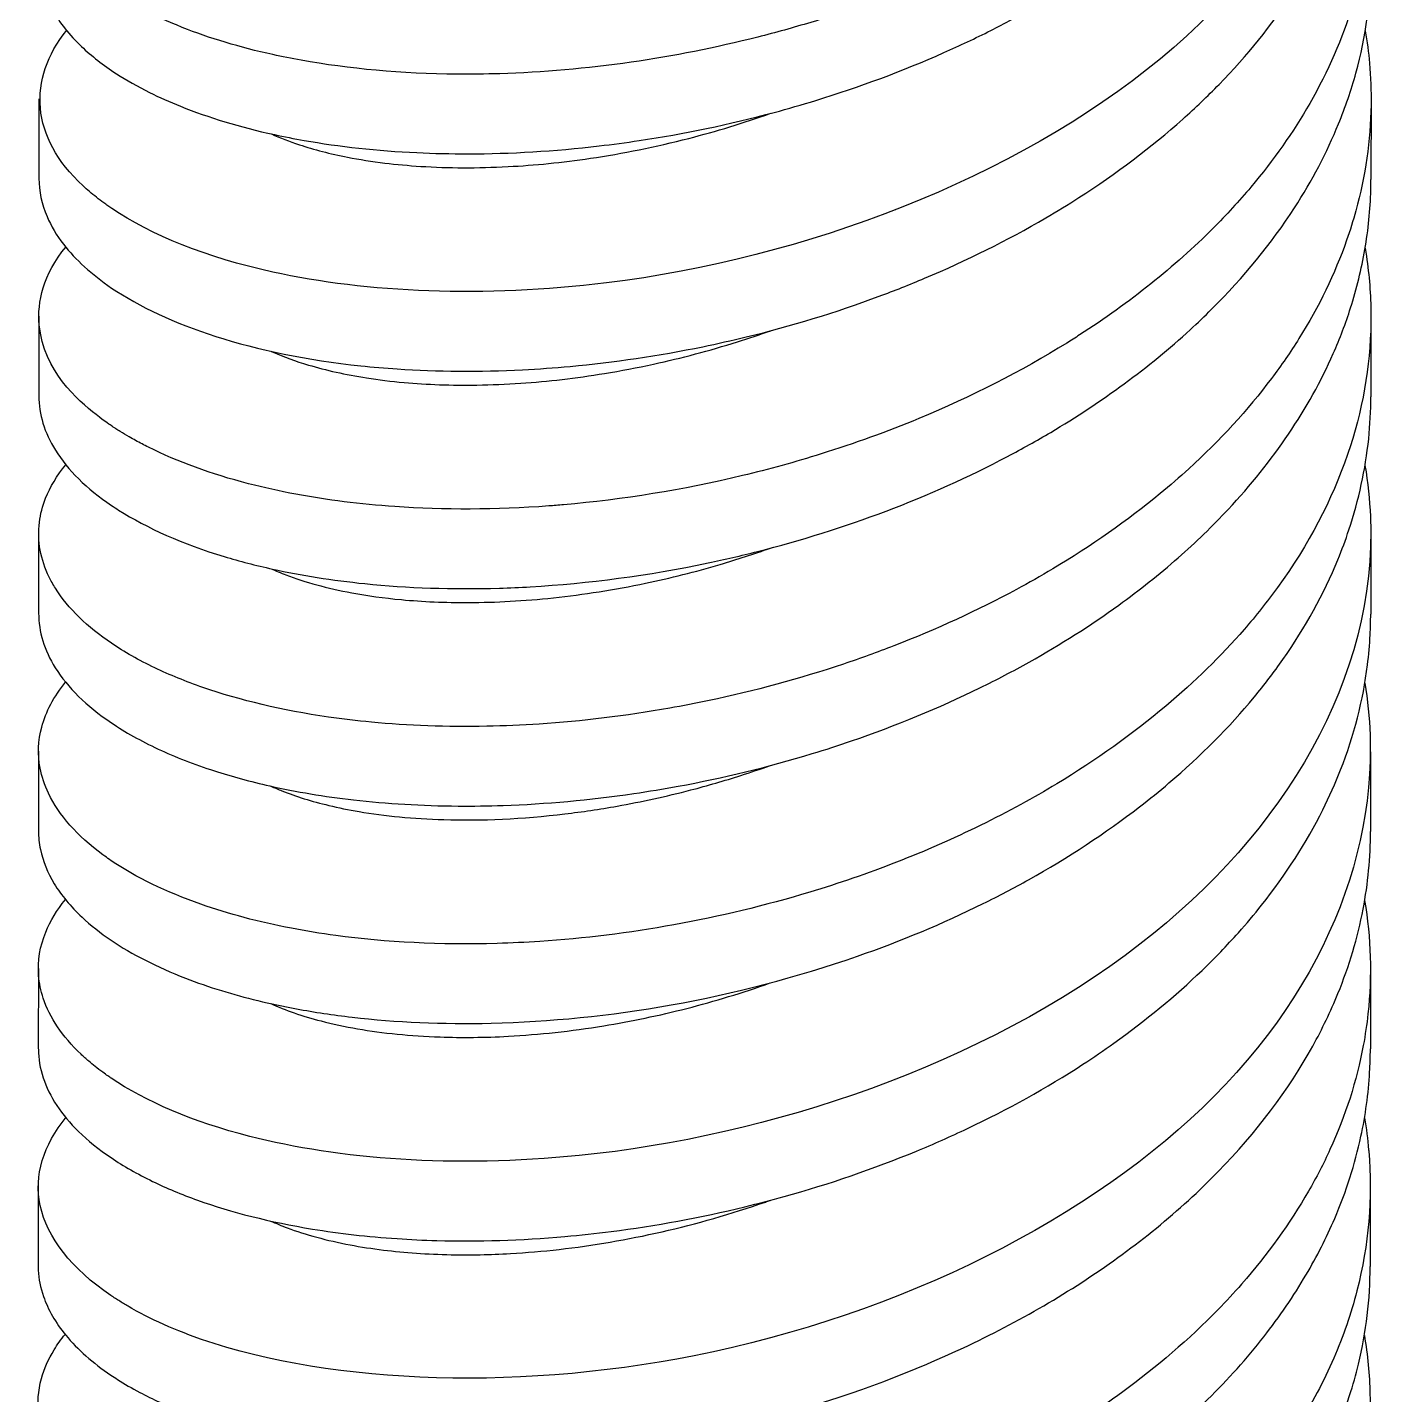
# Model space of a CAD drawing. Header units: millimetres. Extents: x 129 to 6329, y 33 to 3553.
# Drawn here: x 3519.03 to 3539.45, y 2345.05 to 2365.58 of the extents above; entities that cross this region are included whole.
import ezdxf

# ---------------------------------------------------------------- set-up
doc = ezdxf.new("R2010")
doc.units = ezdxf.units.MM
doc.layers.add('vistasIsometricas', color=255, linetype='Continuous')

msp = doc.modelspace()

# ---------------------------------------------------------------- linework, layer by layer
at = {"layer": 'vistasIsometricas', "extrusion": (1e-16, 0.816497, 0.57735)}
for p, q in [((3521.702, 2365.453), (3521.702, 2365.453)), ((3519.201, 2364.51), (3519.2, 2363.315)), ((3539.201, 2364.495), (3539.2, 2363.3)), ((3521.699, 2362.188), (3521.699, 2362.188)), ((3519.199, 2361.245), (3519.198, 2360.05)), ((3539.199, 2361.231), (3539.198, 2360.036)), ((3521.697, 2358.924), (3521.697, 2358.924)), ((3519.196, 2357.981), (3519.196, 2356.786)), ((3539.196, 2357.966), (3539.196, 2356.771)), ((3519.194, 2354.716), (3519.193, 2353.521)), ((3539.194, 2354.702), (3539.193, 2353.507)), ((3519.192, 2351.451), (3519.191, 2350.257)), ((3539.192, 2351.437), (3539.191, 2350.242)), ((3519.189, 2348.187), (3519.188, 2346.992)), ((3539.189, 2348.172), (3539.188, 2346.977))]:
    msp.add_line(p, q, dxfattribs=at)
at = {"layer": 'vistasIsometricas'}
for points, knots in [([(3539.122, 2375.324), (3539.145, 2375.187), (3539.163, 2375.049), (3539.177, 2374.912), (3539.214, 2374.549), (3539.218, 2374.184), (3539.19, 2373.821), (3539.139, 2373.157), (3538.981, 2372.497), (3538.719, 2371.857), (3538.702, 2371.815), (3538.685, 2371.773), (3538.667, 2371.732), (3538.374, 2371.052), (3537.966, 2370.395), (3537.456, 2369.779), (3537.257, 2369.537), (3537.042, 2369.302), (3536.813, 2369.074), (3536.457, 2368.719), (3536.067, 2368.381), (3535.647, 2368.063), (3535.065, 2367.622), (3534.427, 2367.22), (3533.749, 2366.863), (3533.624, 2366.797), (3533.497, 2366.732), (3533.369, 2366.669), (3532.55, 2366.266), (3531.679, 2365.926), (3530.789, 2365.657), (3530.526, 2365.577), (3530.26, 2365.504), (3529.994, 2365.436), (3529.362, 2365.276), (3528.725, 2365.15), (3528.094, 2365.059), (3527.424, 2364.963), (3526.76, 2364.906), (3526.118, 2364.886), (3525.903, 2364.879), (3525.69, 2364.877), (3525.48, 2364.879), (3524.644, 2364.886), (3523.853, 2364.959), (3523.137, 2365.088), (3522.992, 2365.114), (3522.851, 2365.142), (3522.713, 2365.172), (3522.215, 2365.282), (3521.759, 2365.42), (3521.353, 2365.581), (3521.313, 2365.597), (3521.273, 2365.614), (3521.234, 2365.63), (3521.075, 2365.696), (3520.925, 2365.766), (3520.784, 2365.839), (3520.696, 2365.885), (3520.611, 2365.932), (3520.529, 2365.98), (3520.482, 2366.008), (3520.436, 2366.036), (3520.392, 2366.065), (3520.362, 2366.083), (3520.336, 2366.101), (3520.305, 2366.122), (3520.301, 2366.124), (3520.298, 2366.126), (3520.296, 2366.128)], [0.8152223, 0.8152223, 0.8152223, 0.8152223, 0.81541609, 0.81541609, 0.81541609, 0.81592721, 0.81592721, 0.81592721, 0.81686118, 0.81686118, 0.81686118, 0.81692207, 0.81692207, 0.81692207, 0.81791695, 0.81791695, 0.81791695, 0.81830626, 0.81830626, 0.81830626, 0.81891184, 0.81891184, 0.81891184, 0.81975135, 0.81975135, 0.81975135, 0.81990671, 0.81990671, 0.81990671, 0.82090158, 0.82090158, 0.82090158, 0.82119644, 0.82119644, 0.82119644, 0.82189646, 0.82189646, 0.82189646, 0.82264153, 0.82264153, 0.82264153, 0.82289133, 0.82289133, 0.82289133, 0.8238862, 0.8238862, 0.8238862, 0.82408662, 0.82408662, 0.82408662, 0.82480916, 0.82480916, 0.82480916, 0.82488108, 0.82488108, 0.82488108, 0.82517043, 0.82517043, 0.82517043, 0.82535107, 0.82535107, 0.82535107, 0.82545558, 0.82545558, 0.82545558, 0.82552419, 0.82552419, 0.82552419, 0.82553171, 0.82553171, 0.82553171, 0.82553171]), ([(3519.203, 2366.58), (3519.203, 2366.473), (3519.215, 2366.367), (3519.273, 2366.119), (3519.328, 2365.978), (3519.511, 2365.652), (3519.656, 2365.469), (3519.989, 2365.153), (3520.164, 2365.016), (3520.516, 2364.788), (3520.682, 2364.694), (3521.007, 2364.532), (3521.162, 2364.463), (3521.745, 2364.229), (3522.217, 2364.085), (3522.882, 2363.94), (3523.031, 2363.911), (3523.712, 2363.791), (3524.278, 2363.729), (3525.126, 2363.689), (3525.383, 2363.683), (3526.28, 2363.684), (3526.939, 2363.723), (3527.811, 2363.825), (3528.011, 2363.852), (3528.886, 2363.983), (3529.565, 2364.124), (3530.448, 2364.361), (3530.656, 2364.421), (3531.521, 2364.687), (3532.166, 2364.927), (3533.026, 2365.308), (3533.261, 2365.419), (3534.105, 2365.845), (3534.687, 2366.189), (3535.389, 2366.677), (3535.545, 2366.79), (3536.201, 2367.293), (3536.661, 2367.707), (3537.238, 2368.325), (3537.396, 2368.508), (3537.921, 2369.164), (3538.238, 2369.654), (3538.564, 2370.305), (3538.631, 2370.452), (3538.898, 2371.089), (3539.042, 2371.588), (3539.163, 2372.324), (3539.188, 2372.557), (3539.205, 2372.891), (3539.207, 2372.993), (3539.207, 2373.094)], [1.378019, 1.378019, 1.378019, 1.378019, 1.4226, 1.4226, 1.482381, 1.482381, 1.563335, 1.563335, 1.629369, 1.629369, 1.679683, 1.679683, 1.72072, 1.72072, 1.825993, 1.825993, 1.855598, 1.855598, 1.957893, 1.957893, 2.001186, 2.001186, 2.106495, 2.106495, 2.137807, 2.137807, 2.242564, 2.242564, 2.275157, 2.275157, 2.378303, 2.378303, 2.417809, 2.417809, 2.522895, 2.522895, 2.553797, 2.553797, 2.656402, 2.656402, 2.698284, 2.698284, 2.803607, 2.803607, 2.833862, 2.833862, 2.933981, 2.933981, 2.97986, 2.97986, 2.999894, 2.999894, 2.999894, 2.999894]), ([(3539.12, 2372.06), (3539.143, 2371.922), (3539.161, 2371.785), (3539.175, 2371.647), (3539.41, 2369.303), (3538.223, 2366.912), (3536.04, 2365.111), (3533.846, 2363.301), (3530.692, 2362.111), (3527.721, 2361.745), (3525.882, 2361.519), (3524.125, 2361.596), (3522.71, 2361.908), (3521.715, 2362.127), (3520.888, 2362.461), (3520.293, 2362.863)], [0.82100243, 0.82100243, 0.82100243, 0.82100243, 0.82119642, 0.82119642, 0.82119642, 0.82449771, 0.82449771, 0.82449771, 0.82781452, 0.82781452, 0.82781452, 0.82986693, 0.82986693, 0.82986693, 0.83131202, 0.83131202, 0.83131202, 0.83131202]), ([(3520.292, 2361.668), (3520.708, 2361.387), (3521.234, 2361.14), (3522.494, 2360.737), (3523.227, 2360.586), (3524.212, 2360.481), (3524.395, 2360.465), (3525.181, 2360.412), (3525.812, 2360.407), (3526.699, 2360.453), (3526.937, 2360.47), (3527.833, 2360.552), (3528.499, 2360.65), (3529.386, 2360.832), (3529.603, 2360.881), (3530.495, 2361.098), (3531.163, 2361.301), (3532.045, 2361.629), (3532.273, 2361.719), (3533.131, 2362.081), (3533.74, 2362.383), (3534.486, 2362.819), (3534.652, 2362.921), (3535.378, 2363.387), (3535.901, 2363.781), (3536.565, 2364.374), (3536.746, 2364.547), (3537.341, 2365.158), (3537.711, 2365.614), (3538.117, 2366.231), (3538.205, 2366.375), (3538.572, 2367.018), (3538.793, 2367.531), (3539.004, 2368.252), (3539.053, 2368.451), (3539.167, 2369.042), (3539.205, 2369.435), (3539.205, 2369.83)], [0.000017, 0.000017, 0.000017, 0.000017, 0.141679, 0.141679, 0.287309, 0.287309, 0.319791, 0.319791, 0.424569, 0.424569, 0.462543, 0.462543, 0.566047, 0.566047, 0.599718, 0.599718, 0.704236, 0.704236, 0.741172, 0.741172, 0.844922, 0.844922, 0.875353, 0.875353, 0.980677, 0.980677, 1.022792, 1.022792, 1.125343, 1.125343, 1.156074, 1.156074, 1.261185, 1.261185, 1.300874, 1.300874, 1.378572, 1.378572, 1.378572, 1.378572]), ([(3539.117, 2368.795), (3539.121, 2368.774), (3539.124, 2368.754), (3539.127, 2368.734), (3539.134, 2368.692), (3539.14, 2368.65), (3539.146, 2368.608), (3539.241, 2367.912), (3539.219, 2367.2), (3539.071, 2366.489), (3539.031, 2366.297), (3538.982, 2366.106), (3538.924, 2365.915), (3538.772, 2365.417), (3538.557, 2364.922), (3538.28, 2364.439), (3538.034, 2364.01), (3537.738, 2363.59), (3537.397, 2363.184), (3537.22, 2362.973), (3537.03, 2362.767), (3536.829, 2362.565), (3536.252, 2361.988), (3535.578, 2361.448), (3534.824, 2360.963), (3534.761, 2360.922), (3534.697, 2360.882), (3534.633, 2360.842), (3533.947, 2360.417), (3533.2, 2360.035), (3532.41, 2359.708), (3531.935, 2359.511), (3531.444, 2359.333), (3530.943, 2359.177), (3530.555, 2359.055), (3530.161, 2358.946), (3529.764, 2358.851), (3528.873, 2358.637), (3527.966, 2358.49), (3527.077, 2358.413), (3527.002, 2358.407), (3526.928, 2358.401), (3526.854, 2358.395), (3526.059, 2358.337), (3525.28, 2358.334), (3524.544, 2358.385), (3524.024, 2358.422), (3523.525, 2358.485), (3523.056, 2358.572), (3522.812, 2358.618), (3522.576, 2358.67), (3522.349, 2358.729), (3521.785, 2358.875), (3521.279, 2359.06), (3520.847, 2359.276), (3520.78, 2359.309), (3520.715, 2359.343), (3520.652, 2359.378), (3520.619, 2359.396), (3520.588, 2359.414), (3520.556, 2359.432), (3520.51, 2359.459), (3520.464, 2359.487), (3520.42, 2359.514), (3520.398, 2359.528), (3520.376, 2359.542), (3520.355, 2359.556), (3520.342, 2359.564), (3520.329, 2359.573), (3520.317, 2359.581), (3520.308, 2359.587), (3520.3, 2359.592), (3520.292, 2359.598), (3520.291, 2359.598), (3520.291, 2359.598), (3520.291, 2359.598)], [0.828905944, 0.828905944, 0.828905944, 0.828905944, 0.828931707, 0.828931707, 0.828931707, 0.828984633, 0.828984633, 0.828984633, 0.829861065, 0.829861065, 0.829861065, 0.830097526, 0.830097526, 0.830097526, 0.830714909, 0.830714909, 0.830714909, 0.831263344, 0.831263344, 0.831263344, 0.831547811, 0.831547811, 0.831547811, 0.832361234, 0.832361234, 0.832361234, 0.832429162, 0.832429162, 0.832429162, 0.833156497, 0.833156497, 0.833156497, 0.83359498, 0.83359498, 0.83359498, 0.833934774, 0.833934774, 0.833934774, 0.83469708, 0.83469708, 0.83469708, 0.834760799, 0.834760799, 0.834760799, 0.835444381, 0.835444381, 0.835444381, 0.835926617, 0.835926617, 0.835926617, 0.836177529, 0.836177529, 0.836177529, 0.836800981, 0.836800981, 0.836800981, 0.836897289, 0.836897289, 0.836897289, 0.836946708, 0.836946708, 0.836946708, 0.837019572, 0.837019572, 0.837019572, 0.837056003, 0.837056003, 0.837056003, 0.837077693, 0.837077693, 0.837077693, 0.837091665, 0.837091665, 0.837091665, 0.837092435, 0.837092435, 0.837092435, 0.837092435]), ([(3520.29, 2358.403), (3520.325, 2358.38), (3520.36, 2358.357), (3520.396, 2358.334), (3520.824, 2358.063), (3521.359, 2357.825), (3521.983, 2357.636), (3522.213, 2357.567), (3522.455, 2357.504), (3522.707, 2357.448), (3523.14, 2357.353), (3523.605, 2357.279), (3524.095, 2357.229), (3524.731, 2357.164), (3525.409, 2357.14), (3526.113, 2357.162), (3526.266, 2357.166), (3526.421, 2357.173), (3526.577, 2357.182), (3527.447, 2357.233), (3528.349, 2357.351), (3529.25, 2357.541), (3529.496, 2357.592), (3529.742, 2357.649), (3529.988, 2357.712), (3530.641, 2357.877), (3531.289, 2358.08), (3531.919, 2358.319), (3532.549, 2358.557), (3533.161, 2358.831), (3533.744, 2359.139), (3533.964, 2359.255), (3534.18, 2359.376), (3534.391, 2359.501), (3535.161, 2359.958), (3535.868, 2360.476), (3536.486, 2361.042), (3536.596, 2361.143), (3536.703, 2361.246), (3536.807, 2361.35), (3537.288, 2361.829), (3537.706, 2362.339), (3538.051, 2362.871), (3538.316, 2363.28), (3538.538, 2363.702), (3538.713, 2364.132), (3538.816, 2364.384), (3538.903, 2364.639), (3538.974, 2364.896), (3539.125, 2365.446), (3539.202, 2366.006), (3539.202, 2366.565)], [0.160791775, 0.160791775, 0.160791775, 0.160791775, 0.160875622, 0.160875622, 0.160875622, 0.161870504, 0.161870504, 0.161870504, 0.162236864, 0.162236864, 0.162236864, 0.162865408, 0.162865408, 0.162865408, 0.163681952, 0.163681952, 0.163681952, 0.163860288, 0.163860288, 0.163860288, 0.164855168, 0.164855168, 0.164855168, 0.165127041, 0.165127041, 0.165127041, 0.165850064, 0.165850064, 0.165850064, 0.16657213, 0.16657213, 0.16657213, 0.166844949, 0.166844949, 0.166844949, 0.167839826, 0.167839826, 0.167839826, 0.168017219, 0.168017219, 0.168017219, 0.168834712, 0.168834712, 0.168834712, 0.169462308, 0.169462308, 0.169462308, 0.169829604, 0.169829604, 0.169829604, 0.17061573, 0.17061573, 0.17061573, 0.17061573]), ([(3520.293, 2362.863), (3520.285, 2362.869), (3520.273, 2362.877), (3520.263, 2362.883), (3520.253, 2362.89), (3520.243, 2362.897), (3520.234, 2362.904), (3520.214, 2362.918), (3520.195, 2362.932), (3520.175, 2362.946), (3520.137, 2362.973), (3520.1, 2363.002), (3520.064, 2363.03), (3519.992, 2363.087), (3519.925, 2363.144), (3519.862, 2363.203), (3519.073, 2363.935), (3519.026, 2364.799), (3519.618, 2365.542)], [0.831312016, 0.831312016, 0.831312016, 0.831312016, 0.831332223, 0.831332223, 0.831332223, 0.831352431, 0.831352431, 0.831352431, 0.831392845, 0.831392845, 0.831392845, 0.831473675, 0.831473675, 0.831473675, 0.831635334, 0.831635334, 0.831635334, 0.833653245, 0.833653245, 0.833653245, 0.833653245]), ([(3539.115, 2365.53), (3539.142, 2365.368), (3539.163, 2365.206), (3539.196, 2364.835), (3539.203, 2364.627), (3539.194, 2363.884), (3539.117, 2363.352), (3538.932, 2362.679), (3538.886, 2362.532), (3538.657, 2361.88), (3538.418, 2361.387), (3537.992, 2360.706), (3537.854, 2360.507), (3537.349, 2359.835), (3536.933, 2359.382), (3536.326, 2358.828), (3536.182, 2358.703), (3535.539, 2358.173), (3534.999, 2357.795), (3534.244, 2357.344), (3534.063, 2357.241), (3533.29, 2356.824), (3532.672, 2356.541), (3531.786, 2356.198), (3531.535, 2356.107), (3530.618, 2355.8), (3529.941, 2355.617), (3529.064, 2355.432), (3528.868, 2355.394), (3528.01, 2355.242), (3527.354, 2355.163), (3526.447, 2355.104), (3526.184, 2355.092), (3525.323, 2355.076), (3524.743, 2355.097), (3523.972, 2355.17), (3523.757, 2355.196), (3522.851, 2355.327), (3522.218, 2355.478), (3521.404, 2355.76), (3521.163, 2355.858), (3520.7, 2356.079), (3520.482, 2356.203), (3520.289, 2356.334)], [1.797844, 1.797844, 1.797844, 1.797844, 1.829998, 1.829998, 1.871018, 1.871018, 1.97629, 1.97629, 2.005883, 2.005883, 2.10815, 2.10815, 2.151568, 2.151568, 2.256869, 2.256869, 2.288273, 2.288273, 2.393103, 2.393103, 2.425347, 2.425347, 2.528377, 2.528377, 2.568382, 2.568382, 2.673543, 2.673543, 2.703979, 2.703979, 2.806446, 2.806446, 2.84895, 2.84895, 2.947452, 2.947452, 2.986744, 2.986744, 3.117371, 3.117371, 3.178306, 3.178306, 3.244308, 3.244308, 3.244308, 3.244308]), ([(3522.69, 2363.982), (3522.819, 2363.924), (3522.959, 2363.87), (3523.33, 2363.747), (3523.572, 2363.684), (3524.013, 2363.598), (3524.2, 2363.569), (3524.568, 2363.524), (3524.748, 2363.507), (3525.345, 2363.469), (3525.784, 2363.467), (3526.643, 2363.512), (3527.057, 2363.553), (3527.964, 2363.688), (3528.459, 2363.787), (3529.369, 2364.021), (3529.781, 2364.147), (3530.189, 2364.292)], [-12.973281, -12.973281, -12.973281, -12.973281, -12.9321682, -12.9321682, -12.8726078, -12.8726078, -12.8323017, -12.8323017, -12.796509, -12.796509, -12.7173178, -12.7173178, -12.648441, -12.648441, -12.5695826, -12.5695826, -12.5043302, -12.5043302, -12.5043302, -12.5043302]), ([(3519.2, 2363.315), (3519.2, 2363.122), (3519.241, 2362.929), (3519.382, 2362.599), (3519.465, 2362.46), (3519.748, 2362.093), (3519.991, 2361.872), (3520.292, 2361.668)], [3.000267, 3.000267, 3.000267, 3.000267, 3.081041, 3.081041, 3.1411318, 3.1411318, 3.2439512, 3.2439512, 3.2439512, 3.2439512]), ([(3520.288, 2355.139), (3520.495, 2354.999), (3520.729, 2354.867), (3521.247, 2354.626), (3521.529, 2354.516), (3522.096, 2354.333), (3522.375, 2354.258), (3523.063, 2354.103), (3523.483, 2354.033), (3524.424, 2353.925), (3524.95, 2353.894), (3525.717, 2353.888), (3525.942, 2353.891), (3526.809, 2353.921), (3527.467, 2353.98), (3528.354, 2354.11), (3528.576, 2354.146), (3529.471, 2354.311), (3530.146, 2354.475), (3531.009, 2354.737), (3531.205, 2354.801), (3532.063, 2355.095), (3532.71, 2355.361), (3533.581, 2355.788), (3533.828, 2355.917), (3534.541, 2356.316), (3534.99, 2356.602), (3535.726, 2357.133), (3536.023, 2357.37), (3536.571, 2357.851), (3536.822, 2358.093), (3537.395, 2358.706), (3537.698, 2359.084), (3538.226, 2359.866), (3538.451, 2360.27), (3538.733, 2360.909), (3538.82, 2361.138), (3538.986, 2361.659), (3539.058, 2361.951), (3539.16, 2362.543), (3539.19, 2362.842), (3539.2, 2363.194), (3539.2, 2363.247), (3539.2, 2363.3)], [0.00002, 0.00002, 0.00002, 0.00002, 0.070498, 0.070498, 0.140288, 0.140288, 0.200234, 0.200234, 0.280807, 0.280807, 0.371683, 0.371683, 0.408683, 0.408683, 0.512418, 0.512418, 0.546786, 0.546786, 0.651143, 0.651143, 0.682049, 0.682049, 0.787373, 0.787373, 0.830117, 0.830117, 0.913663, 0.913663, 0.975399, 0.975399, 1.034047, 1.034047, 1.11877, 1.11877, 1.203686, 1.203686, 1.25024, 1.25024, 1.308636, 1.308636, 1.36765, 1.36765, 1.378093, 1.378093, 1.378093, 1.378093]), ([(3520.291, 2359.598), (3520.282, 2359.604), (3520.197, 2359.659), (3520.058, 2359.768), (3519.788, 2359.981), (3519.27, 2360.418), (3519.205, 2361.116), (3519.173, 2361.457), (3519.264, 2361.869), (3519.607, 2362.288)], [0.837092435, 0.837092435, 0.837092435, 0.837092435, 0.839131718, 0.839131718, 0.839131718, 0.843103315, 0.843103315, 0.843103315, 0.845043934, 0.845043934, 0.845043934, 0.845043934]), ([(3539.112, 2362.265), (3539.119, 2362.225), (3539.126, 2362.185), (3539.132, 2362.145), (3539.174, 2361.856), (3539.197, 2361.565), (3539.199, 2361.273), (3539.203, 2360.612), (3539.1, 2359.944), (3538.887, 2359.285), (3538.875, 2359.246), (3538.862, 2359.206), (3538.848, 2359.167), (3538.614, 2358.484), (3538.262, 2357.813), (3537.797, 2357.172), (3537.642, 2356.959), (3537.476, 2356.749), (3537.297, 2356.543), (3536.949, 2356.142), (3536.555, 2355.756), (3536.121, 2355.391), (3535.624, 2354.972), (3535.074, 2354.581), (3534.481, 2354.223), (3534.305, 2354.116), (3534.125, 2354.013), (3533.942, 2353.913), (3533.155, 2353.483), (3532.305, 2353.11), (3531.418, 2352.805), (3531.206, 2352.732), (3530.992, 2352.663), (3530.776, 2352.598), (3530.106, 2352.395), (3529.42, 2352.23), (3528.733, 2352.106), (3528.059, 2351.984), (3527.384, 2351.901), (3526.722, 2351.857), (3526.507, 2351.843), (3526.293, 2351.833), (3526.081, 2351.827), (3525.232, 2351.802), (3524.413, 2351.844), (3523.656, 2351.946), (3523.428, 2351.977), (3523.207, 2352.013), (3522.991, 2352.055), (3522.502, 2352.149), (3522.046, 2352.27), (3521.633, 2352.415), (3521.11, 2352.598), (3520.655, 2352.82), (3520.286, 2353.069)], [0.839953048, 0.839953048, 0.839953048, 0.839953048, 0.840005955, 0.840005955, 0.840005955, 0.840384706, 0.840384706, 0.840384706, 0.841241262, 0.841241262, 0.841241262, 0.841292348, 0.841292348, 0.841292348, 0.842181304, 0.842181304, 0.842181304, 0.842476569, 0.842476569, 0.842476569, 0.843052697, 0.843052697, 0.843052697, 0.843711877, 0.843711877, 0.843711877, 0.843907496, 0.843907496, 0.843907496, 0.844746628, 0.844746628, 0.844746628, 0.844947184, 0.844947184, 0.844947184, 0.845570938, 0.845570938, 0.845570938, 0.846182492, 0.846182492, 0.846182492, 0.846381164, 0.846381164, 0.846381164, 0.847178008, 0.847178008, 0.847178008, 0.847417799, 0.847417799, 0.847417799, 0.847962133, 0.847962133, 0.847962133, 0.848653107, 0.848653107, 0.848653107, 0.848653107]), ([(3522.688, 2360.718), (3522.697, 2360.713), (3522.707, 2360.709), (3522.875, 2360.634), (3523.052, 2360.57), (3523.509, 2360.433), (3523.802, 2360.368), (3524.3, 2360.29), (3524.488, 2360.267), (3525.027, 2360.219), (3525.393, 2360.205), (3525.992, 2360.214), (3526.212, 2360.223), (3526.843, 2360.266), (3527.263, 2360.315), (3527.936, 2360.425), (3528.182, 2360.472), (3528.847, 2360.617), (3529.267, 2360.728), (3529.854, 2360.912), (3530.021, 2360.968), (3530.187, 2361.027)], [-13.6765818, -13.6765818, -13.6765818, -13.6765818, -13.6736493, -13.6736493, -13.6233719, -13.6233719, -13.5547241, -13.5547241, -13.5160846, -13.5160846, -13.4477521, -13.4477521, -13.4094674, -13.4094674, -13.3401771, -13.3401771, -13.3007691, -13.3007691, -13.2342879, -13.2342879, -13.2077114, -13.2077114, -13.2077114, -13.2077114]), ([(3519.193, 2353.521), (3519.193, 2353.426), (3519.203, 2353.33), (3519.259, 2353.062), (3519.328, 2352.891), (3519.535, 2352.55), (3519.674, 2352.382), (3519.975, 2352.101), (3520.121, 2351.985), (3520.597, 2351.664), (3520.97, 2351.472), (3521.572, 2351.239), (3521.753, 2351.176), (3522.292, 2351.011), (3522.668, 2350.919), (3523.336, 2350.795), (3523.615, 2350.753), (3524.558, 2350.644), (3525.26, 2350.612), (3526.865, 2350.65), (3527.775, 2350.74), (3529.634, 2351.072), (3530.576, 2351.316), (3532.14, 2351.862), (3532.772, 2352.126), (3533.609, 2352.539), (3533.837, 2352.659), (3534.653, 2353.115), (3535.211, 2353.481), (3535.877, 2353.995), (3536.024, 2354.114), (3536.643, 2354.641), (3537.071, 2355.071), (3537.599, 2355.71), (3537.743, 2355.899), (3538.215, 2356.573), (3538.492, 2357.074), (3538.764, 2357.737), (3538.819, 2357.886), (3539.018, 2358.487), (3539.118, 2358.944), (3539.187, 2359.615), (3539.198, 2359.825), (3539.198, 2360.036)], [1.378347, 1.378347, 1.378347, 1.378347, 1.418366, 1.418366, 1.491011, 1.491011, 1.566175, 1.566175, 1.621957, 1.621957, 1.728037, 1.728037, 1.770665, 1.770665, 1.849048, 1.849048, 1.901515, 1.901515, 2.021189, 2.021189, 2.163784, 2.163784, 2.309379, 2.309379, 2.412527, 2.412527, 2.452027, 2.452027, 2.557112, 2.557112, 2.588019, 2.588019, 2.690626, 2.690626, 2.732501, 2.732501, 2.837823, 2.837823, 2.868072, 2.868072, 2.959057, 2.959057, 3.00057, 3.00057, 3.00057, 3.00057]), ([(3519.198, 2360.05), (3519.198, 2359.774), (3519.282, 2359.497), (3519.448, 2359.231), (3519.631, 2358.937), (3519.915, 2358.657), (3520.29, 2358.403)], [0.159054966, 0.159054966, 0.159054966, 0.159054966, 0.159880747, 0.159880747, 0.159880747, 0.160791775, 0.160791775, 0.160791775, 0.160791775]), ([(3520.289, 2356.334), (3519.929, 2356.577), (3519.638, 2356.856), (3519.447, 2357.161), (3519.412, 2357.216), (3519.381, 2357.272), (3519.354, 2357.328), (3519.226, 2357.589), (3519.172, 2357.867), (3519.207, 2358.151), (3519.222, 2358.271), (3519.253, 2358.392), (3519.301, 2358.513), (3519.368, 2358.681), (3519.468, 2358.85), (3519.603, 2359.015)], [0.84287277, 0.84287277, 0.84287277, 0.84287277, 0.844334702, 0.844334702, 0.844334702, 0.844597616, 0.844597616, 0.844597616, 0.845810178, 0.845810178, 0.845810178, 0.846322462, 0.846322462, 0.846322462, 0.847033551, 0.847033551, 0.847033551, 0.847033551]), ([(3539.11, 2359.001), (3539.153, 2358.747), (3539.18, 2358.493), (3539.191, 2358.239), (3539.295, 2355.825), (3537.91, 2353.498), (3535.731, 2351.814), (3533.37, 2349.989), (3530.153, 2348.927), (3527.313, 2348.642), (3525.424, 2348.452), (3523.701, 2348.588), (3522.368, 2348.928), (3521.504, 2349.149), (3520.801, 2349.455), (3520.284, 2349.805)], [0.84289569, 0.84289569, 0.84289569, 0.84289569, 0.8432551, 0.8432551, 0.8432551, 0.84667146, 0.84667146, 0.84667146, 0.85037329, 0.85037329, 0.85037329, 0.85283655, 0.85283655, 0.85283655, 0.85443346, 0.85443346, 0.85443346, 0.85443346]), ([(3522.686, 2357.453), (3522.756, 2357.421), (3522.831, 2357.39), (3523.195, 2357.251), (3523.527, 2357.16), (3524.132, 2357.047), (3524.38, 2357.013), (3524.961, 2356.959), (3525.299, 2356.944), (3526.06, 2356.947), (3526.486, 2356.97), (3527.376, 2357.065), (3527.839, 2357.137), (3528.68, 2357.313), (3529.055, 2357.407), (3529.682, 2357.592), (3529.934, 2357.674), (3530.184, 2357.763)], [-13.0539515, -13.0539515, -13.0539515, -13.0539515, -13.0313509, -13.0313509, -12.9480658, -12.9480658, -12.8959282, -12.8959282, -12.8323305, -12.8323305, -12.7592204, -12.7592204, -12.6843501, -12.6843501, -12.6250427, -12.6250427, -12.5850242, -12.5850242, -12.5850242, -12.5850242]), ([(3519.196, 2356.786), (3519.195, 2356.508), (3519.279, 2356.232), (3519.63, 2355.672), (3519.913, 2355.392), (3520.288, 2355.139)], [3.0001475, 3.0001475, 3.0001475, 3.0001475, 3.1162616, 3.1162616, 3.2439957, 3.2439957, 3.2439957, 3.2439957]), ([(3520.283, 2348.61), (3520.469, 2348.484), (3520.677, 2348.365), (3521.114, 2348.153), (3521.339, 2348.059), (3522.09, 2347.79), (3522.67, 2347.643), (3523.71, 2347.472), (3524.135, 2347.423), (3524.775, 2347.381), (3524.974, 2347.371), (3525.794, 2347.349), (3526.438, 2347.369), (3527.328, 2347.447), (3527.56, 2347.472), (3528.458, 2347.587), (3529.13, 2347.71), (3529.997, 2347.921), (3530.193, 2347.972), (3531.065, 2348.214), (3531.73, 2348.442), (3532.634, 2348.815), (3532.889, 2348.928), (3533.748, 2349.335), (3534.33, 2349.657), (3535.033, 2350.115), (3535.188, 2350.221), (3535.817, 2350.669), (3536.261, 2351.035), (3536.855, 2351.606), (3537.037, 2351.795), (3537.331, 2352.124), (3537.447, 2352.262), (3537.922, 2352.861), (3538.23, 2353.339), (3538.576, 2354.031), (3538.665, 2354.231), (3538.946, 2354.95), (3539.082, 2355.477), (3539.167, 2356.16), (3539.18, 2356.311), (3539.193, 2356.565), (3539.195, 2356.668), (3539.196, 2356.771)], [0.00002, 0.00002, 0.00002, 0.00002, 0.063403, 0.063403, 0.120795, 0.120795, 0.242676, 0.242676, 0.319951, 0.319951, 0.354186, 0.354186, 0.458574, 0.458574, 0.495047, 0.495047, 0.598908, 0.598908, 0.629417, 0.629417, 0.734743, 0.734743, 0.77696, 0.77696, 0.879489, 0.879489, 0.909211, 0.909211, 1.002994, 1.002994, 1.047544, 1.047544, 1.078947, 1.078947, 1.181707, 1.181707, 1.222897, 1.222897, 1.328183, 1.328183, 1.357909, 1.357909, 1.378273, 1.378273, 1.378273, 1.378273]), ([(3520.286, 2353.069), (3520.246, 2353.096), (3520.222, 2353.113), (3520.191, 2353.136), (3520.18, 2353.143), (3520.17, 2353.15), (3520.16, 2353.158), (3519.773, 2353.442), (3519.498, 2353.756), (3519.343, 2354.081), (3519.284, 2354.205), (3519.242, 2354.332), (3519.218, 2354.459), (3519.18, 2354.664), (3519.188, 2354.871), (3519.242, 2355.075), (3519.303, 2355.306), (3519.424, 2355.533), (3519.6, 2355.751)], [0.848653107, 0.848653107, 0.848653107, 0.848653107, 0.848727677, 0.848727677, 0.848727677, 0.848752247, 0.848752247, 0.848752247, 0.849693196, 0.849693196, 0.849693196, 0.85005467, 0.85005467, 0.85005467, 0.850638549, 0.850638549, 0.850638549, 0.851299959, 0.851299959, 0.851299959, 0.851299959]), ([(3539.108, 2355.736), (3539.45, 2353.688), (3538.724, 2351.427), (3536.843, 2349.53), (3535.028, 2347.7), (3532.13, 2346.249), (3529.037, 2345.635), (3526.255, 2345.083), (3523.368, 2345.228), (3521.461, 2345.947), (3521.247, 2346.027), (3521.046, 2346.114), (3520.859, 2346.207), (3520.754, 2346.259), (3520.653, 2346.313), (3520.557, 2346.368), (3520.508, 2346.396), (3520.461, 2346.424), (3520.416, 2346.453), (3520.393, 2346.467), (3520.37, 2346.482), (3520.348, 2346.496), (3520.336, 2346.503), (3520.325, 2346.511), (3520.314, 2346.518), (3520.303, 2346.525), (3520.287, 2346.536), (3520.281, 2346.54)], [0.854273067, 0.854273067, 0.854273067, 0.854273067, 0.856228041, 0.856228041, 0.856228041, 0.858114565, 0.858114565, 0.858114565, 0.859811357, 0.859811357, 0.859811357, 0.860001089, 0.860001089, 0.860001089, 0.860107451, 0.860107451, 0.860107451, 0.860160631, 0.860160631, 0.860160631, 0.860187221, 0.860187221, 0.860187221, 0.860200517, 0.860200517, 0.860200517, 0.860213812, 0.860213812, 0.860213812, 0.860213812]), ([(3522.683, 2354.188), (3522.737, 2354.164), (3522.792, 2354.141), (3523.059, 2354.034), (3523.295, 2353.961), (3523.698, 2353.864), (3523.849, 2353.833), (3524.394, 2353.74), (3524.82, 2353.699), (3525.846, 2353.668), (3526.458, 2353.695), (3527.356, 2353.803), (3527.617, 2353.842), (3528.247, 2353.954), (3528.616, 2354.034), (3529.238, 2354.196), (3529.489, 2354.269), (3529.887, 2354.396), (3530.035, 2354.446), (3530.182, 2354.498)], [-14.9222648, -14.9222648, -14.9222648, -14.9222648, -14.9051907, -14.9051907, -14.8428776, -14.8428776, -14.8082702, -14.8082702, -14.7233537, -14.7233537, -14.6177674, -14.6177674, -14.5752853, -14.5752853, -14.5165165, -14.5165165, -14.47679, -14.47679, -14.453277, -14.453277, -14.453277, -14.453277]), ([(3520.281, 2345.345), (3520.306, 2345.328), (3520.346, 2345.301), (3520.38, 2345.28), (3520.484, 2345.213), (3520.596, 2345.148), (3520.713, 2345.086), (3520.905, 2344.984), (3521.114, 2344.888), (3521.338, 2344.799), (3521.672, 2344.666), (3522.041, 2344.549), (3522.439, 2344.45), (3522.524, 2344.429), (3522.61, 2344.409), (3522.698, 2344.39), (3523.296, 2344.258), (3523.954, 2344.167), (3524.654, 2344.124), (3525.121, 2344.096), (3525.606, 2344.088), (3526.103, 2344.103), (3526.463, 2344.114), (3526.829, 2344.137), (3527.2, 2344.172), (3528.083, 2344.255), (3528.991, 2344.408), (3529.89, 2344.631), (3530.789, 2344.854), (3531.68, 2345.148), (3532.529, 2345.509), (3533.379, 2345.87), (3534.187, 2346.297), (3534.926, 2346.783), (3535.664, 2347.268), (3536.332, 2347.812), (3536.906, 2348.4), (3537.48, 2348.989), (3537.959, 2349.623), (3538.326, 2350.286), (3538.469, 2350.544), (3538.595, 2350.808), (3538.704, 2351.074), (3538.874, 2351.49), (3539, 2351.914), (3539.082, 2352.342), (3539.156, 2352.728), (3539.193, 2353.117), (3539.193, 2353.507)], [0.137670412, 0.137670412, 0.137670412, 0.137670412, 0.137749006, 0.137749006, 0.137749006, 0.137993413, 0.137993413, 0.137993413, 0.138392953, 0.138392953, 0.138392953, 0.138988283, 0.138988283, 0.138988283, 0.139115495, 0.139115495, 0.139115495, 0.139983153, 0.139983153, 0.139983153, 0.140560581, 0.140560581, 0.140560581, 0.140978038, 0.140978038, 0.140978038, 0.141972901, 0.141972901, 0.141972901, 0.142967769, 0.142967769, 0.142967769, 0.143962661, 0.143962661, 0.143962661, 0.144957525, 0.144957525, 0.144957525, 0.145952394, 0.145952394, 0.145952394, 0.146340923, 0.146340923, 0.146340923, 0.146947287, 0.146947287, 0.146947287, 0.147494261, 0.147494261, 0.147494261, 0.147494261]), ([(3539.105, 2352.472), (3539.2, 2351.908), (3539.217, 2351.339), (3539.138, 2350.612), (3539.114, 2350.453), (3538.986, 2349.765), (3538.818, 2349.242), (3538.488, 2348.52), (3538.38, 2348.311), (3537.984, 2347.622), (3537.647, 2347.156), (3537.143, 2346.582), (3537.026, 2346.455), (3536.471, 2345.886), (3535.986, 2345.468), (3535.25, 2344.93), (3535.037, 2344.785), (3534.269, 2344.29), (3533.684, 2343.969), (3532.884, 2343.594), (3532.693, 2343.509), (3531.861, 2343.157), (3531.2, 2342.925), (3530.279, 2342.661), (3530.029, 2342.595), (3529.112, 2342.373), (3528.444, 2342.251), (3527.571, 2342.14), (3527.361, 2342.117), (3526.489, 2342.037), (3525.843, 2342.016), (3525, 2342.036), (3524.782, 2342.046), (3523.973, 2342.1), (3523.412, 2342.174), (3522.74, 2342.31), (3522.591, 2342.343), (3521.943, 2342.502), (3521.489, 2342.656), (3520.93, 2342.903), (3520.78, 2342.978), (3520.508, 2343.128), (3520.385, 2343.203), (3520.051, 2343.43), (3519.863, 2343.588), (3519.542, 2343.931), (3519.414, 2344.116), (3519.262, 2344.448), (3519.219, 2344.592), (3519.174, 2344.923), (3519.187, 2345.11), (3519.278, 2345.44), (3519.342, 2345.584), (3519.476, 2345.803), (3519.531, 2345.881), (3519.593, 2345.957)], [0.175689, 0.175689, 0.175689, 0.175689, 0.287723, 0.287723, 0.319207, 0.319207, 0.424499, 0.424499, 0.468032, 0.468032, 0.570274, 0.570274, 0.599892, 0.599892, 0.705156, 0.705156, 0.746106, 0.746106, 0.848919, 0.848919, 0.880498, 0.880498, 0.985458, 0.985458, 1.024281, 1.024281, 1.127585, 1.127585, 1.160659, 1.160659, 1.265309, 1.265309, 1.302755, 1.302755, 1.406383, 1.406383, 1.436731, 1.436731, 1.542053, 1.542053, 1.584062, 1.584062, 1.623221, 1.623221, 1.698254, 1.698254, 1.779202, 1.779202, 1.839951, 1.839951, 1.917997, 1.917997, 1.979247, 1.979247, 2.013334, 2.013334, 2.013334, 2.013334]), ([(3520.284, 2349.805), (3520.275, 2349.81), (3520.252, 2349.826), (3520.236, 2349.838), (3520.21, 2349.855), (3520.185, 2349.874), (3520.16, 2349.892), (3520.119, 2349.921), (3520.081, 2349.951), (3520.043, 2349.981), (3520.011, 2350.006), (3519.98, 2350.032), (3519.949, 2350.058), (3519.909, 2350.093), (3519.869, 2350.128), (3519.832, 2350.164), (3519.55, 2350.431), (3519.361, 2350.715), (3519.265, 2351.003), (3519.228, 2351.116), (3519.205, 2351.23), (3519.196, 2351.344), (3519.179, 2351.564), (3519.215, 2351.784), (3519.302, 2351.998), (3519.37, 2352.165), (3519.47, 2352.328), (3519.598, 2352.486)], [0.854433459, 0.854433459, 0.854433459, 0.854433459, 0.854459713, 0.854459713, 0.854459713, 0.854502461, 0.854502461, 0.854502461, 0.854571463, 0.854571463, 0.854571463, 0.854630058, 0.854630058, 0.854630058, 0.854709469, 0.854709469, 0.854709469, 0.85530374, 0.85530374, 0.85530374, 0.855537501, 0.855537501, 0.855537501, 0.855991124, 0.855991124, 0.855991124, 0.856345128, 0.856345128, 0.856345128, 0.856345128]), ([(3522.681, 2350.924), (3522.9, 2350.824), (3523.153, 2350.736), (3523.609, 2350.618), (3523.792, 2350.578), (3524.363, 2350.48), (3524.778, 2350.438), (3525.55, 2350.411), (3525.893, 2350.414), (3526.709, 2350.458), (3527.189, 2350.51), (3528.091, 2350.657), (3528.509, 2350.744), (3529.347, 2350.959), (3529.765, 2351.086), (3530.18, 2351.233)], [-15.4632965, -15.4632965, -15.4632965, -15.4632965, -15.3931979, -15.3931979, -15.3506396, -15.3506396, -15.2676005, -15.2676005, -15.206442, -15.206442, -15.1270241, -15.1270241, -15.0604823, -15.0604823, -14.9942562, -14.9942562, -14.9942562, -14.9942562]), ([(3519.191, 2350.257), (3519.191, 2350.251), (3519.191, 2350.244), (3519.194, 2349.952), (3519.288, 2349.667), (3519.557, 2349.26), (3519.665, 2349.13), (3519.934, 2348.867), (3520.097, 2348.735), (3520.283, 2348.61)], [3.000221, 3.000221, 3.000221, 3.000221, 3.0027492, 3.0027492, 3.1224661, 3.1224661, 3.1806159, 3.1806159, 3.2439063, 3.2439063, 3.2439063, 3.2439063]), ([(3520.278, 2342.08), (3520.66, 2341.822), (3521.136, 2341.593), (3522.263, 2341.209), (3522.914, 2341.058), (3523.853, 2340.929), (3524.083, 2340.904), (3524.883, 2340.836), (3525.477, 2340.82), (3526.323, 2340.845), (3526.556, 2340.857), (3527.442, 2340.92), (3528.106, 2341.004), (3528.994, 2341.167), (3529.214, 2341.211), (3530.108, 2341.409), (3530.779, 2341.598), (3531.668, 2341.905), (3531.897, 2341.99), (3532.665, 2342.292), (3533.19, 2342.532), (3534.043, 2342.978), (3534.38, 2343.172), (3535.108, 2343.632), (3535.492, 2343.903), (3536.17, 2344.442), (3536.469, 2344.705), (3537.055, 2345.281), (3537.337, 2345.596), (3537.827, 2346.222), (3538.038, 2346.531), (3538.388, 2347.126), (3538.532, 2347.409), (3538.828, 2348.102), (3538.96, 2348.514), (3539.118, 2349.249), (3539.162, 2349.571), (3539.187, 2350.009), (3539.191, 2350.126), (3539.191, 2350.242)], [0.000012, 0.000012, 0.000012, 0.000012, 0.130203, 0.130203, 0.263474, 0.263474, 0.305117, 0.305117, 0.405185, 0.405185, 0.44279, 0.44279, 0.546382, 0.546382, 0.580314, 0.580314, 0.684772, 0.684772, 0.721491, 0.721491, 0.809027, 0.809027, 0.869276, 0.869276, 0.944208, 0.944208, 1.01, 1.01, 1.082678, 1.082678, 1.149803, 1.149803, 1.208875, 1.208875, 1.291846, 1.291846, 1.355352, 1.355352, 1.378308, 1.378308, 1.378308, 1.378308]), ([(3520.281, 2346.54), (3519.687, 2346.942), (3519.324, 2347.412), (3519.22, 2347.894), (3519.124, 2348.342), (3519.264, 2348.798), (3519.61, 2349.218)], [0.860213812, 0.860213812, 0.860213812, 0.860213812, 0.861658897, 0.861658897, 0.861658897, 0.863002081, 0.863002081, 0.863002081, 0.863002081]), ([(3539.103, 2349.207), (3539.13, 2349.046), (3539.151, 2348.886), (3539.165, 2348.725), (3539.165, 2348.719), (3539.166, 2348.714), (3539.166, 2348.709), (3539.227, 2348.005), (3539.166, 2347.299), (3538.989, 2346.609), (3538.901, 2346.267), (3538.784, 2345.929), (3538.64, 2345.597), (3538.49, 2345.25), (3538.309, 2344.909), (3538.101, 2344.577), (3537.708, 2343.951), (3537.214, 2343.356), (3536.639, 2342.806), (3536.615, 2342.782), (3536.59, 2342.759), (3536.565, 2342.736), (3535.955, 2342.163), (3535.256, 2341.64), (3534.494, 2341.178), (3534.175, 2340.984), (3533.844, 2340.801), (3533.505, 2340.63), (3533.031, 2340.389), (3532.539, 2340.171), (3532.037, 2339.976), (3531.289, 2339.686), (3530.516, 2339.447), (3529.74, 2339.261), (3529.618, 2339.232), (3529.495, 2339.204), (3529.373, 2339.177), (3528.469, 2338.98), (3527.566, 2338.855), (3526.696, 2338.798), (3526.434, 2338.781), (3526.175, 2338.77), (3525.921, 2338.765), (3525.323, 2338.753), (3524.745, 2338.774), (3524.199, 2338.825), (3523.633, 2338.877), (3523.101, 2338.962), (3522.611, 2339.074), (3522.422, 2339.117), (3522.24, 2339.164), (3522.065, 2339.215), (3521.43, 2339.4), (3520.885, 2339.633), (3520.448, 2339.901), (3520.389, 2339.937), (3520.332, 2339.973), (3520.277, 2340.011)], [0.86111873, 0.86111873, 0.86111873, 0.86111873, 0.8613465, 0.8613465, 0.8613465, 0.86135423, 0.86135423, 0.86135423, 0.86234993, 0.86234993, 0.86234993, 0.86284284, 0.86284284, 0.86284284, 0.86335872, 0.86335872, 0.86335872, 0.86433146, 0.86433146, 0.86433146, 0.8643729, 0.8643729, 0.8643729, 0.86539261, 0.86539261, 0.86539261, 0.86582007, 0.86582007, 0.86582007, 0.86641794, 0.86641794, 0.86641794, 0.86730868, 0.86730868, 0.86730868, 0.86744894, 0.86744894, 0.86744894, 0.86848573, 0.86848573, 0.86848573, 0.8687973, 0.8687973, 0.8687973, 0.86952844, 0.86952844, 0.86952844, 0.87028591, 0.87028591, 0.87028591, 0.87057713, 0.87057713, 0.87057713, 0.87163191, 0.87163191, 0.87163191, 0.87177452, 0.87177452, 0.87177452, 0.87177452]), ([(3522.679, 2347.659), (3522.758, 2347.623), (3522.841, 2347.589), (3523.205, 2347.453), (3523.521, 2347.367), (3524.033, 2347.27), (3524.2, 2347.244), (3524.692, 2347.184), (3525.032, 2347.16), (3525.676, 2347.148), (3525.973, 2347.153), (3526.518, 2347.184), (3526.763, 2347.205), (3527.515, 2347.29), (3528.032, 2347.378), (3529.073, 2347.616), (3529.593, 2347.764), (3530.131, 2347.952), (3530.154, 2347.961), (3530.177, 2347.969)], [-16.1664571, -16.1664571, -16.1664571, -16.1664571, -16.1411488, -16.1411488, -16.0619996, -16.0619996, -16.0260832, -16.0260832, -15.9603598, -15.9603598, -15.9078, -15.9078, -15.8666002, -15.8666002, -15.7833554, -15.7833554, -15.7012015, -15.7012015, -15.697507, -15.697507, -15.697507, -15.697507]), ([(3519.184, 2340.463), (3519.184, 2340.241), (3519.237, 2340.019), (3519.385, 2339.721), (3519.432, 2339.641), (3519.651, 2339.326), (3519.88, 2339.099), (3520.273, 2338.815), (3520.383, 2338.743), (3520.835, 2338.475), (3521.228, 2338.297), (3521.819, 2338.094), (3521.969, 2338.047), (3522.6, 2337.869), (3523.121, 2337.762), (3523.881, 2337.661), (3524.088, 2337.639), (3524.888, 2337.57), (3525.51, 2337.554), (3526.359, 2337.583), (3526.565, 2337.593), (3527.42, 2337.653), (3528.083, 2337.736), (3529, 2337.903), (3529.25, 2337.954), (3530.178, 2338.163), (3530.852, 2338.356), (3531.71, 2338.657), (3531.908, 2338.731), (3532.739, 2339.058), (3533.354, 2339.343), (3534.171, 2339.791), (3534.398, 2339.923), (3535.19, 2340.415), (3535.722, 2340.802), (3536.343, 2341.337), (3536.476, 2341.457), (3537.048, 2341.999), (3537.442, 2342.444), (3537.923, 2343.107), (3538.057, 2343.307), (3538.477, 2344.006), (3538.712, 2344.517), (3538.93, 2345.195), (3538.974, 2345.351), (3539.129, 2345.995), (3539.188, 2346.486), (3539.188, 2346.977)], [3.000304, 3.000304, 3.000304, 3.000304, 3.093278, 3.093278, 3.127943, 3.127943, 3.231779, 3.231779, 3.268368, 3.268368, 3.372793, 3.372793, 3.406882, 3.406882, 3.510528, 3.510528, 3.547913, 3.547913, 3.652552, 3.652552, 3.685694, 3.685694, 3.789025, 3.789025, 3.827748, 3.827748, 3.932693, 3.932693, 3.964373, 3.964373, 4.067222, 4.067222, 4.108027, 4.108027, 4.213282, 4.213282, 4.24302, 4.24302, 4.345297, 4.345297, 4.388682, 4.388682, 4.493988, 4.493988, 4.525367, 4.525367, 4.62243, 4.62243, 4.62243, 4.62243]), ([(3519.188, 2346.992), (3519.188, 2346.968), (3519.189, 2346.945), (3519.19, 2346.921), (3519.197, 2346.789), (3519.223, 2346.657), (3519.268, 2346.527), (3519.337, 2346.327), (3519.45, 2346.131), (3519.603, 2345.944), (3519.779, 2345.731), (3520.007, 2345.53), (3520.281, 2345.345)], [0.1354979, 0.1354979, 0.1354979, 0.1354979, 0.135583381, 0.135583381, 0.135583381, 0.136067298, 0.136067298, 0.136067298, 0.136816511, 0.136816511, 0.136816511, 0.13767041, 0.13767041, 0.13767041, 0.13767041]), ([(3539.101, 2345.942), (3539.15, 2345.646), (3539.178, 2345.351), (3539.185, 2345.057), (3539.19, 2344.871), (3539.185, 2344.685), (3539.173, 2344.5), (3539.138, 2343.97), (3539.034, 2343.451), (3538.871, 2342.949), (3538.642, 2342.242), (3538.293, 2341.569), (3537.854, 2340.945), (3537.826, 2340.906), (3537.798, 2340.866), (3537.77, 2340.827), (3537.326, 2340.219), (3536.795, 2339.658), (3536.207, 2339.151), (3535.734, 2338.744), (3535.225, 2338.373), (3534.692, 2338.037), (3534.481, 2337.904), (3534.267, 2337.777), (3534.049, 2337.656), (3533.238, 2337.203), (3532.389, 2336.828), (3531.539, 2336.528), (3531.324, 2336.452), (3531.108, 2336.381), (3530.893, 2336.314), (3530.204, 2336.1), (3529.521, 2335.933), (3528.857, 2335.808), (3528.279, 2335.699), (3527.716, 2335.622), (3527.175, 2335.571), (3526.841, 2335.54), (3526.515, 2335.519), (3526.199, 2335.508), (3525.419, 2335.479), (3524.7, 2335.507), (3524.053, 2335.574), (3523.953, 2335.585), (3523.855, 2335.596), (3523.758, 2335.608), (3522.977, 2335.707), (3522.309, 2335.863), (3521.752, 2336.047), (3521.738, 2336.052), (3521.725, 2336.056), (3521.712, 2336.061), (3521.106, 2336.265), (3520.634, 2336.503), (3520.274, 2336.746)], [0.86441042, 0.86441042, 0.86441042, 0.86441042, 0.86480236, 0.86480236, 0.86480236, 0.86505193, 0.86505193, 0.86505193, 0.86576765, 0.86576765, 0.86576765, 0.86677458, 0.86677458, 0.86677458, 0.86683806, 0.86683806, 0.86683806, 0.86782908, 0.86782908, 0.86782908, 0.86862419, 0.86862419, 0.86862419, 0.8689386, 0.8689386, 0.8689386, 0.87011276, 0.87011276, 0.87011276, 0.87041032, 0.87041032, 0.87041032, 0.87136439, 0.87136439, 0.87136439, 0.87219645, 0.87219645, 0.87219645, 0.87271121, 0.87271121, 0.87271121, 0.87398258, 0.87398258, 0.87398258, 0.8741789, 0.8741789, 0.8741789, 0.87576871, 0.87576871, 0.87576871, 0.8758074, 0.8758074, 0.8758074, 0.87755484, 0.87755484, 0.87755484, 0.87755484])]:
    msp.add_open_spline(points, degree=3, knots=knots, dxfattribs=at)
for points in [[(3522.082, 2365.333), (3522.082, 2365.333), (3522.082, 2365.333), (3522.082, 2365.333)], [(3528.702, 2363.847), (3528.702, 2363.847), (3528.702, 2363.847), (3528.702, 2363.847)], [(3532.065, 2362.833), (3532.065, 2362.833), (3532.065, 2362.833), (3532.065, 2362.833)], [(3522.08, 2362.068), (3522.08, 2362.068), (3522.08, 2362.068), (3522.08, 2362.068)], [(3535.383, 2361.343), (3535.383, 2361.343), (3535.383, 2361.343), (3535.383, 2361.343)], [(3538.979, 2359.599), (3538.979, 2359.599), (3538.979, 2359.599), (3538.979, 2359.599)], [(3532.062, 2359.568), (3532.062, 2359.568), (3532.062, 2359.568), (3532.062, 2359.568)], [(3530.669, 2359.093), (3530.669, 2359.093), (3530.669, 2359.093), (3530.669, 2359.093)], [(3522.078, 2358.803), (3522.078, 2358.803), (3522.078, 2358.803), (3522.078, 2358.803)], [(3535.38, 2358.078), (3535.38, 2358.078), (3535.38, 2358.078), (3535.38, 2358.078)], [(3520.268, 2356.348), (3520.268, 2356.348), (3520.268, 2356.348), (3520.268, 2356.348)], [(3538.978, 2356.334), (3538.978, 2356.334), (3538.978, 2356.334), (3538.978, 2356.334)], [(3530.667, 2355.829), (3530.667, 2355.829), (3530.667, 2355.829), (3530.667, 2355.829)], [(3535.378, 2354.814), (3535.378, 2354.814), (3535.378, 2354.814), (3535.378, 2354.814)], [(3532.058, 2353.039), (3532.058, 2353.039), (3532.057, 2353.039), (3532.057, 2353.039)], [(3538.975, 2353.069), (3538.975, 2353.069), (3538.975, 2353.069), (3538.975, 2353.069)], [(3530.665, 2352.564), (3530.665, 2352.564), (3530.665, 2352.564), (3530.665, 2352.564)], [(3522.073, 2352.274), (3522.073, 2352.274), (3522.073, 2352.274), (3522.073, 2352.274)], [(3535.376, 2351.549), (3535.376, 2351.549), (3535.376, 2351.549), (3535.376, 2351.549)], [(3520.277, 2349.815), (3520.277, 2349.815), (3520.277, 2349.815), (3520.277, 2349.815)], [(3532.055, 2349.774), (3532.055, 2349.774), (3532.055, 2349.774), (3532.054, 2349.774)], [(3538.973, 2349.804), (3538.973, 2349.804), (3538.973, 2349.804), (3538.973, 2349.804)], [(3530.662, 2349.299), (3530.662, 2349.299), (3530.662, 2349.299), (3530.662, 2349.299)], [(3522.071, 2349.01), (3522.071, 2349.01), (3522.07, 2349.01), (3522.07, 2349.01)], [(3535.373, 2348.284), (3535.373, 2348.284), (3535.373, 2348.284), (3535.373, 2348.284)], [(3532.053, 2346.51), (3532.053, 2346.51), (3532.052, 2346.51), (3532.052, 2346.51)], [(3538.971, 2346.54), (3538.971, 2346.54), (3538.971, 2346.54), (3538.971, 2346.54)], [(3530.66, 2346.035), (3530.66, 2346.035), (3530.66, 2346.035), (3530.66, 2346.035)], [(3522.068, 2345.745), (3522.068, 2345.745), (3522.068, 2345.745), (3522.068, 2345.745)]]:
    msp.add_open_spline(points, degree=3, dxfattribs=at)

doc.saveas('drawing.dxf')
